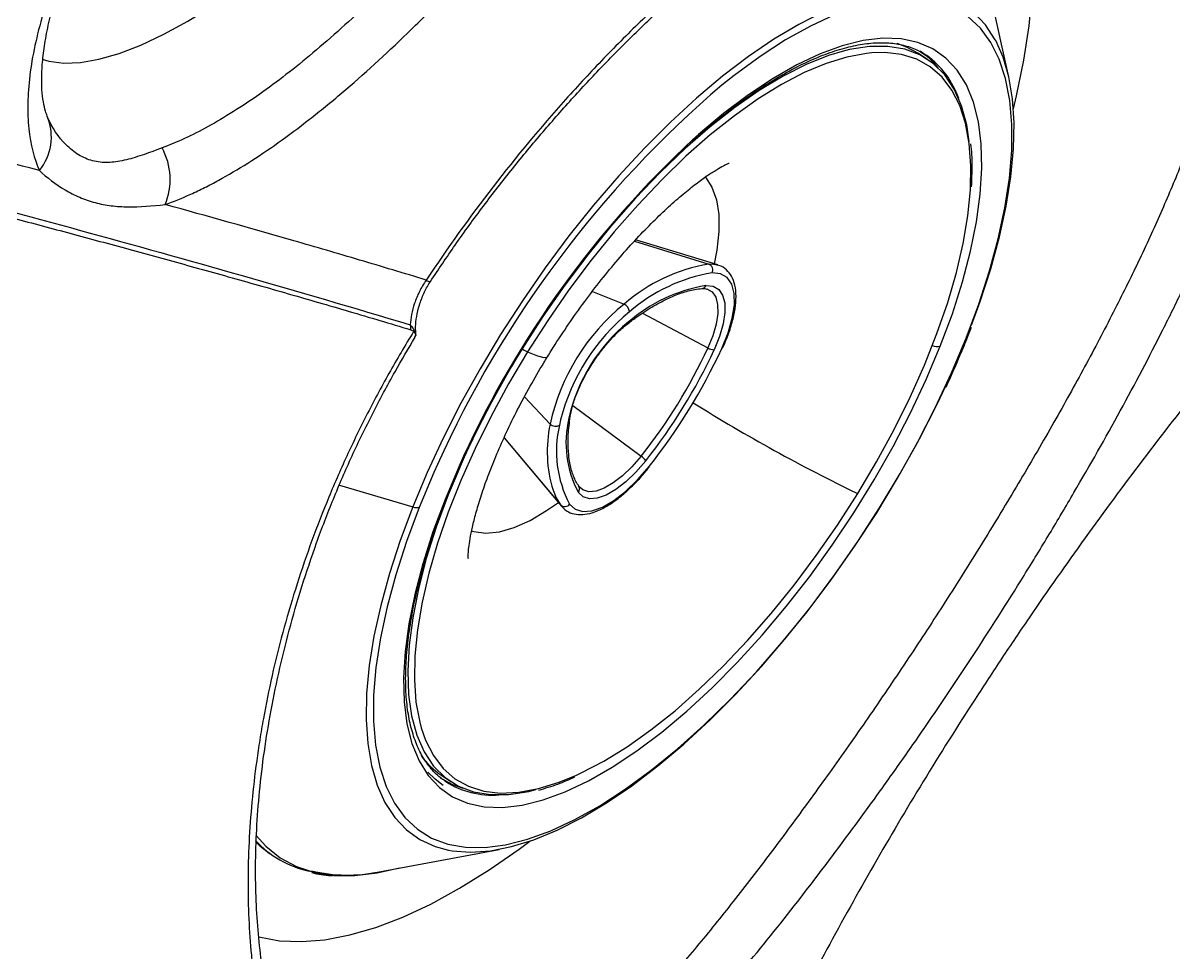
# Model space of a CAD drawing. Extents: x 409 to 498, y 628 to 778.
# Drawn here: x 418.411 to 423.333, y 714.397 to 718.373 of the extents above; entities that cross this region are included whole.
import ezdxf

# ---------------------------------------------------------------- set-up
doc = ezdxf.new("R2010")
doc.units = 0
doc.header["$MEASUREMENT"] = 0
doc.layers.add('1', color=4, linetype='Continuous')
doc.layers.add('GEOMETRY', color=4, linetype='Continuous', lineweight=25)

# ---------------------------------------------------------------- blocks, each defined once
blk = doc.blocks.new('2026_PULSE')
at = {"layer": 'GEOMETRY'}
for p, q in [((14.0501, 73.181), (13.9364, 73.6904)), ((13.7023, 73.2576), (13.6635, 73.2832)), ((13.6989, 73.2739), (13.694, 73.2772)), ((9.9387, 73.01), (9.9371, 73.015)), ((12.4488, 72.4806), (12.7667, 72.3821)), ((12.8047, 72.3785), (12.4532, 72.4854)), ((12.269, 72.2652), (12.4045, 72.2111)), ((12.4837, 72.1724), (12.7624, 72.0235)), ((11.5135, 72.0789), (11.508, 72.0711)), ((13.8737, 72.0701), (13.8901, 72.1128)), ((11.9785, 71.8151), (12.0882, 71.6982)), ((12.1853, 71.7775), (12.4771, 71.5609)), ((12.1326, 71.7164), (12.1285, 71.6936)), ((11.891, 71.6394), (12.1368, 71.3468)), ((11.8911, 71.6397), (12.1321, 71.3531)), ((11.1871, 71.4374), (11.5005, 71.3441)), ((12.2129, 71.4299), (12.2093, 71.4345)), ((12.1321, 71.3531), (12.1368, 71.3468)), ((11.6242, 70.1949), (11.663, 70.1694)), ((11.6367, 70.1726), (11.6416, 70.1693)), ((10.898, 69.856), (10.9083, 69.8492)), ((11.3569, 69.7841), (11.87, 69.8795))]:
    blk.add_line(p, q, dxfattribs=at)
at = {"layer": 'GEOMETRY', "flags": 128}
for points in [[(14.0694, 73.0463), (14.0827, 73.102), (14.1142, 73.2549), (14.1367, 73.4015), (14.1502, 73.5411), (14.1545, 73.6732), (14.1498, 73.7971), (14.1358, 73.9121), (14.1129, 74.0176), (14.081, 74.1133), (14.0403, 74.1986), (13.991, 74.273), (13.9334, 74.3363), (13.9259, 74.3432)], [(13.9938, 73.3381), (13.9918, 73.3417), (13.9501, 73.4055), (13.9002, 73.4583)], [(13.2548, 73.4596), (13.1513, 73.4071), (13.0447, 73.3436), (12.9359, 73.2696), (12.8254, 73.1854), (12.714, 73.0917), (12.6024, 72.989), (12.4914, 72.878), (12.3816, 72.7594), (12.2738, 72.6341), (12.1687, 72.5027), (12.067, 72.3662), (11.9692, 72.2255), (11.8762, 72.0814), (11.7883, 71.935), (11.7064, 71.787), (11.6307, 71.6386), (11.5619, 71.4907), (11.5005, 71.3441)], [(13.867, 72.0649), (13.9213, 72.2107), (13.9672, 72.353), (14.0045, 72.4909), (14.0329, 72.6234), (14.0521, 72.7496), (14.0621, 72.8687), (14.0628, 72.9798), (14.0541, 73.0822), (14.0362, 73.1752), (14.0091, 73.2581), (13.9731, 73.3304), (13.9283, 73.3916), (13.8752, 73.4413)], [(13.3048, 73.4479), (13.2017, 73.4001), (13.0952, 73.3406), (12.9859, 73.27), (12.8746, 73.1887), (12.8228, 73.1477)], [(9.9156, 73.2587), (9.944, 73.2504), (10.0076, 73.2419), (10.0793, 73.2446), (10.1586, 73.2583), (10.2447, 73.283), (10.3373, 73.3185), (10.4355, 73.3647), (10.5387, 73.4211), (10.6463, 73.4873), (10.6512, 73.4905)], [(13.7566, 72.0308), (13.8083, 72.17), (13.8515, 72.3058), (13.886, 72.4369), (13.9114, 72.5624), (13.9276, 72.6815), (13.9344, 72.793), (13.9318, 72.8963), (13.9199, 72.9905), (13.8986, 73.0749), (13.8682, 73.1489), (13.8288, 73.2119), (13.7809, 73.2634), (13.7247, 73.303), (13.6607, 73.3304), (13.5894, 73.3455), (13.5113, 73.3481), (13.427, 73.3381), (13.3371, 73.3157), (13.2424, 73.2811), (13.1435, 73.2344), (13.0413, 73.1761), (12.9364, 73.1066), (12.8297, 73.0264), (12.722, 72.9361), (12.6991, 72.9157)], [(13.8805, 72.9068), (13.8697, 72.977), (13.8474, 73.0591), (13.816, 73.1306), (13.7756, 73.191), (13.7267, 73.2397), (13.6695, 73.2765), (13.6046, 73.301), (13.5325, 73.313), (13.4537, 73.3124), (13.3688, 73.2993), (13.3377, 73.2918)], [(13.6635, 73.2832), (13.6126, 73.3105), (13.5724, 73.3248)], [(13.8899, 72.1209), (13.9268, 72.2216), (13.9725, 72.3624), (14.0099, 72.499), (14.0388, 72.6305), (14.0588, 72.756), (14.07, 72.8748), (14.0722, 72.986), (14.0654, 73.0889), (14.0497, 73.1829), (14.0251, 73.2674), (13.9938, 73.3381)], [(13.3377, 73.2918), (13.2785, 73.2737), (13.1836, 73.2359), (13.0847, 73.1861), (12.9826, 73.1247), (12.8782, 73.0522), (12.7723, 72.9693), (12.6656, 72.8764), (12.5591, 72.7744), (12.4536, 72.6641), (12.3498, 72.5463), (12.2487, 72.4219), (12.151, 72.292), (12.0574, 72.1576), (11.9688, 72.0196)], [(13.4643, 73.2855), (13.4408, 73.2833), (13.3569, 73.2677), (13.268, 73.2402), (13.1747, 73.201), (13.0778, 73.1505), (12.9781, 73.0889), (12.8761, 73.0167), (12.7729, 72.9346), (12.669, 72.8431), (12.5654, 72.743), (12.4628, 72.6349), (12.3619, 72.5197), (12.2636, 72.3984), (12.1687, 72.2717), (12.0777, 72.1407), (11.9915, 72.0064)], [(13.886, 72.7025), (13.8878, 72.8031), (13.8808, 72.8982), (13.8648, 72.9842), (13.8399, 73.0605), (13.8063, 73.1265), (13.7642, 73.1816), (13.7141, 73.2255), (13.6562, 73.2578), (13.591, 73.2783), (13.519, 73.2868), (13.4643, 73.2855)], [(12.7511, 72.7548), (12.7522, 72.7535), (12.7801, 72.711), (12.7991, 72.6576), (12.8089, 72.5941), (12.8094, 72.5216), (12.8006, 72.4412), (12.7894, 72.3832)], [(13.4036, 71.4008), (13.4845, 71.5374), (13.5594, 71.6753), (13.6277, 71.8134), (13.6889, 71.9506), (13.7426, 72.086), (13.7884, 72.2185), (13.8258, 72.347), (13.8546, 72.4707), (13.8747, 72.5885), (13.8858, 72.6996), (13.886, 72.7025)], [(12.8047, 72.3785), (12.8047, 72.3785), (12.7667, 72.3821)], [(12.822, 72.021), (12.849, 72.0877), (12.8672, 72.1508), (12.876, 72.208), (12.8752, 72.2572), (12.8647, 72.2967), (12.845, 72.3251), (12.8167, 72.3412), (12.7809, 72.3446)], [(12.7547, 72.2905), (12.7851, 72.2876), (12.8091, 72.2739), (12.8259, 72.2499), (12.8347, 72.2164), (12.8354, 72.1746), (12.8279, 72.1261), (12.8125, 72.0725), (12.7896, 72.0159)], [(12.7582, 72.276), (12.7805, 72.2632), (12.7961, 72.2409), (12.8044, 72.2097), (12.805, 72.1709), (12.798, 72.1258), (12.7837, 72.0761), (12.7624, 72.0235)], [(11.5284, 71.3421), (11.4741, 71.1963), (11.4282, 71.054), (11.3909, 70.9161), (11.3625, 70.7836), (11.3433, 70.6574), (11.3333, 70.5383), (11.3326, 70.4272), (11.3413, 70.3248), (11.3592, 70.2318), (11.3863, 70.1489), (11.4223, 70.0766), (11.4671, 70.0154), (11.5202, 69.9657), (11.5814, 69.928), (11.6502, 69.9023), (11.7262, 69.8889), (11.8088, 69.888), (11.8975, 69.8994), (11.9916, 69.9232), (12.0906, 69.9591), (12.1937, 70.0069), (12.3003, 70.0664), (12.4095, 70.137), (12.5208, 70.2183), (12.6332, 70.3098), (12.7461, 70.4107), (12.8587, 70.5205), (12.9701, 70.6384), (13.0797, 70.7636), (13.1867, 70.8952), (13.2904, 71.0323), (13.39, 71.174), (13.4849, 71.3193), (13.5743, 71.4672), (13.6579, 71.6168), (13.7348, 71.7669), (13.8047, 71.9166), (13.867, 72.0649)], [(11.6388, 71.3762), (11.5871, 71.237), (11.5439, 71.1012), (11.5094, 70.9701), (11.484, 70.8446), (11.4678, 70.7255), (11.461, 70.614), (11.4636, 70.5107), (11.4756, 70.4165), (11.4968, 70.3321), (11.5273, 70.2581), (11.5666, 70.1951), (11.6145, 70.1436), (11.6707, 70.104), (11.7347, 70.0766), (11.806, 70.0615), (11.8841, 70.0589), (11.9684, 70.0689), (12.0583, 70.0913), (12.153, 70.1259), (12.2519, 70.1726), (12.3541, 70.2309), (12.459, 70.3004), (12.5657, 70.3806), (12.6734, 70.4709), (12.7813, 70.5705), (12.8885, 70.6788), (12.9943, 70.7949), (13.0978, 70.9179), (13.1983, 71.0468), (13.295, 71.1808), (13.3871, 71.3187), (13.474, 71.4596), (13.555, 71.6023), (13.6295, 71.7458), (13.6968, 71.889), (13.7566, 72.0308)], [(11.9915, 72.0064), (11.9106, 71.8698), (11.8357, 71.7319), (11.7674, 71.5938), (11.7062, 71.4566), (11.6525, 71.3212), (11.6068, 71.1887), (11.5693, 71.0602), (11.5405, 70.9365), (11.5204, 70.8187), (11.5093, 70.7076), (11.5073, 70.6041), (11.5143, 70.509), (11.5303, 70.423), (11.5367, 70.3996)], [(11.9915, 72.0064), (12.0335, 71.9904), (12.0617, 71.9832), (12.0757, 71.9849), (12.0766, 71.986)], [(11.6531, 69.8766), (11.6686, 69.8739), (11.7475, 69.8677), (11.8326, 69.8735), (11.9232, 69.8913), (12.0187, 69.9208), (12.1186, 69.9619), (12.2221, 70.0144), (12.3287, 70.0779), (12.4376, 70.152), (12.5481, 70.2361), (12.6595, 70.3299), (12.771, 70.4326), (12.8821, 70.5436), (12.9918, 70.6621), (13.0996, 70.7875), (13.2047, 70.9188), (13.3064, 71.0553), (13.4042, 71.196), (13.4972, 71.3401), (13.5851, 71.4866), (13.6671, 71.6345), (13.7427, 71.7829), (13.78, 71.8613)], [(11.6064, 71.5252), (11.5907, 71.4904), (11.5284, 71.3421)], [(11.718, 71.5607), (11.6986, 71.518), (11.6388, 71.3762)], [(12.497, 71.5415), (12.4551, 71.4931), (12.4119, 71.4515), (12.3689, 71.4182), (12.3277, 71.3944), (12.2899, 71.3809), (12.2567, 71.3783), (12.2294, 71.3866), (12.2089, 71.4055)], [(12.4771, 71.5609), (12.4381, 71.5159), (12.398, 71.4772), (12.358, 71.4462), (12.3198, 71.4241), (12.2846, 71.4116), (12.2537, 71.4091), (12.2284, 71.4169), (12.2129, 71.4299)], [(12.1714, 71.3563), (12.1955, 71.334), (12.2277, 71.3242), (12.2668, 71.3273), (12.3114, 71.3431), (12.3599, 71.3712), (12.4106, 71.4105), (12.4615, 71.4596), (12.511, 71.5166)], [(11.6522, 71.395), (11.6012, 71.2573), (11.5586, 71.1232), (11.5249, 70.9938), (11.5003, 70.87), (11.4849, 70.7528), (11.479, 70.6432), (11.4826, 70.5419), (11.4847, 70.5201)], [(12.1008, 71.4149), (12.1144, 71.383), (12.1321, 71.3531)], [(12.2012, 70.1973), (12.2204, 70.2062), (12.3173, 70.2567), (12.4171, 70.3183), (12.519, 70.3905), (12.6222, 70.4726), (12.7261, 70.5641), (12.8297, 70.6642), (12.9323, 70.7723), (13.0332, 70.8875), (13.1315, 71.0088), (13.2264, 71.1355), (13.3174, 71.2665), (13.4036, 71.4008)], [(11.5005, 71.3441), (11.4467, 71.2), (11.4009, 71.0591), (11.3635, 70.9225), (11.3347, 70.791), (11.3146, 70.6655), (11.3034, 70.5467), (11.3012, 70.4355), (11.308, 70.3326), (11.3238, 70.2386), (11.3483, 70.1542), (11.3816, 70.0798), (11.4233, 70.016), (11.4732, 69.9632), (11.531, 69.9218), (11.5963, 69.8919), (11.6531, 69.8766)], [(11.7507, 71.2419), (11.7623, 71.2384), (11.8136, 71.2318), (11.8713, 71.2376), (11.9345, 71.2558), (12.0021, 71.2861), (12.0732, 71.3279), (12.1233, 71.363)], [(11.4847, 70.5201), (11.4955, 70.4499), (11.5178, 70.3679), (11.5492, 70.2963), (11.5896, 70.236), (11.6385, 70.1872), (11.6957, 70.1504), (11.7606, 70.126), (11.8327, 70.1139), (11.9115, 70.1145), (11.9964, 70.1276), (12.0275, 70.1352)], [(11.5367, 70.3996), (11.5552, 70.3467), (11.5888, 70.2807), (11.6309, 70.2256), (11.681, 70.1817), (11.7389, 70.1494), (11.8041, 70.1289), (11.8761, 70.1204), (11.9543, 70.1239), (12.0382, 70.1395), (12.1271, 70.167), (12.2012, 70.1973)], [(11.6308, 70.1529), (11.5958, 70.1795), (11.5654, 70.2098)], [(11.6177, 70.1851), (11.6711, 70.1567), (11.7142, 70.1419)], [(10.8294, 69.9406), (10.8729, 69.8927), (10.9342, 69.8437), (11.0033, 69.8065), (11.0797, 69.7813), (11.1632, 69.7682), (11.2531, 69.7673), (11.349, 69.7786), (11.4436, 69.8002)], [(10.8415, 69.5053), (10.8423, 69.5051), (10.9301, 69.489), (11.0245, 69.485), (11.1249, 69.4932), (11.231, 69.5135), (11.3422, 69.5458), (11.458, 69.59), (11.5777, 69.6459), (11.7009, 69.7131), (11.8269, 69.7914), (11.9551, 69.8803), (12.0014, 69.9147)]]:
    blk.add_lwpolyline(points, dxfattribs=at)
at = {"layer": 'GEOMETRY'}
for centre, radius, start, end in [((13.4868, 73.017), 0.3313, 38.0761, 56.4289), ((13.4773, 72.9666), 0.3788, 19.0585, 54.2009), ((15.8274, 69.6278), 4.6279, 130.4851, 155.7952), ((9.7284, 72.9258), 0.2266, 320.6738, 21.8094), ((15.633, 69.7586), 4.3099, 132.9008, 155.2832), ((10.1859, 72.7446), 0.2773, 337.113, 28.9099), ((12.8873, 71.6574), 0.7346, 99.4459, 131.0891), ((12.7567, 72.3569), 0.0271, 332.9709, 68.3167), ((11.5762, 72.3358), 0.0282, 230.9491, 270.8855), ((12.8987, 71.6365), 0.7178, 99.4459, 131.0891), ((12.8655, 71.6244), 0.6752, 99.4459, 131.0891), ((12.7353, 72.2989), 0.0212, 274.1722, 336.5886), ((12.9764, 71.5044), 0.9091, 128.98, 167.6882), ((12.9771, 71.5019), 0.8712, 129.1565, 165.7512), ((12.3898, 72.177), 0.0372, 0.7864, 66.6636), ((11.438, 72.0667), 0.0765, 9.112, 47.3639), ((12.8795, 71.5676), 0.7277, 128.98, 167.6882), ((13.8651, 72.0742), 0.00945, 281.299, 334.6529), ((15.3978, 69.8893), 4.0369, 148.1493, 158.1003), ((12.0757, 72.1775), 0.1907, 235.8811, 243.7753), ((10.6986, 72.9771), 2.2735, 321.4695, 335.1988), ((10.6731, 72.994), 2.3316, 321.4695, 335.1988), ((10.5719, 73.0607), 2.4788, 321.4695, 335.1988), ((12.7895, 72.0683), 0.0523, 238.8896, 270.1773), ((13.7464, 72.0896), 0.0597, 247.0367, 279.8514), ((16.6293, 78.0702), 7.4085, 237.96807, 244.1891), ((12.6045, 71.617), 0.4486, 166.3633, 208.1298), ((12.161, 71.7342), 0.0137, 303.7806, 349.7469), ((12.6341, 71.5807), 0.5585, 167.8517, 197.2726), ((12.1113, 71.722), 0.0332, 225.8009, 301.095), ((12.5919, 71.5812), 0.4769, 166.3633, 208.1298), ((12.4306, 71.4931), 0.0822, 36.1015, 55.5397), ((12.1912, 71.4203), 0.0231, 320.2816, 38.0371), ((11.637, 71.3854), 0.00938, 281.0885, 335.0139), ((11.5181, 71.3934), 0.0524, 250.339, 281.4262), ((12.1504, 71.3709), 0.0255, 224.2535, 325.2781), ((11.8083, 70.4718), 0.3324, 215.0197, 236.3862), ((11.8407, 70.4837), 0.3721, 237.6581, 274.3646), ((11.1417, 70.2245), 0.4418, 224.67, 236.5182), ((11.157, 70.2258), 0.451, 223.0795, 257.2164), ((11.2211, 70.4201), 0.6504, 256.3682, 282.0474)]:
    blk.add_arc(centre, radius, start, end, dxfattribs=at)
for points, knots in [([(27.6519, 77.9758), (27.386, 77.9908), (27.1196, 77.9978), (26.7194, 77.9964), (26.5858, 77.9939), (26.3853, 77.9873), (26.3184, 77.9846), (26.1846, 77.9781), (26.1177, 77.9744), (25.5166, 77.9366), (24.9888, 77.872), (24.2053, 77.7311), (23.9456, 77.6767), (23.6225, 77.5996), (23.558, 77.5837), (23.4291, 77.5511), (23.3646, 77.5344), (23.1713, 77.4828), (23.0424, 77.4464), (22.6563, 77.3315), (22.3992, 77.247), (22.0783, 77.1317), (22.0141, 77.1082), (21.8858, 77.0601), (21.8216, 77.0355), (21.6297, 76.9606), (21.5026, 76.9089), (21.1236, 76.749), (20.8741, 76.6357), (20.3813, 76.3961), (20.1379, 76.2699), (19.7775, 76.0708), (19.6581, 76.0028), (19.4209, 75.8637), (19.303, 75.7925), (19.0693, 75.6466), (18.9532, 75.5721), (18.7227, 75.4202), (18.6083, 75.3427), (18.2674, 75.1056), (18.0434, 74.9414), (17.7675, 74.7286), (17.7125, 74.6856), (17.6033, 74.5991), (17.5489, 74.5556), (17.3869, 74.4242), (17.2802, 74.3354), (16.7526, 73.8858), (16.3503, 73.5079), (15.5845, 72.7166), (15.221, 72.3032), (14.705, 71.6561), (14.538, 71.4359), (14.295, 71.0986), (14.2153, 70.9849), (14.0976, 70.8128), (14.0587, 70.7551), (13.9816, 70.6391), (13.9434, 70.5808), (13.83, 70.4055), (13.756, 70.288), (13.6116, 70.0514), (13.5412, 69.9323), (13.3353, 69.5736), (13.2049, 69.3321), (12.9577, 68.8446), (12.841, 68.5985), (12.621, 68.1017), (12.5178, 67.851), (12.3252, 67.345), (12.2359, 67.0896), (12.1125, 66.7028), (12.0732, 66.5732), (12.017, 66.378), (11.9987, 66.313), (11.9633, 66.1829), (11.9461, 66.1179), (11.9127, 65.988), (11.8964, 65.923), (11.8647, 65.7931), (11.8493, 65.7281), (11.8047, 65.5328), (11.7768, 65.4024), (11.6988, 65.0107), (11.6543, 64.7487), (11.5434, 63.96), (11.4996, 63.4305), (11.484, 62.7631), (11.4829, 62.6294), (11.4846, 62.3614), (11.4875, 62.2271), (11.5023, 61.8248), (11.5202, 61.5569), (11.5465, 61.2892)], [0, 0, 0, 0, 0.03125, 0.03125, 0.046875, 0.046875, 0.054687, 0.054687, 0.0625, 0.0625, 0.125, 0.125, 0.15625, 0.15625, 0.164062, 0.164062, 0.171875, 0.171875, 0.1875, 0.1875, 0.21875, 0.21875, 0.226562, 0.226562, 0.234375, 0.234375, 0.25, 0.25, 0.28125, 0.28125, 0.3125, 0.3125, 0.328125, 0.328125, 0.34375, 0.34375, 0.359375, 0.359375, 0.375, 0.375, 0.40625, 0.40625, 0.414062, 0.414062, 0.421875, 0.421875, 0.4375, 0.4375, 0.5, 0.5, 0.5625, 0.5625, 0.59375, 0.59375, 0.609375, 0.609375, 0.617187, 0.617187, 0.625, 0.625, 0.640625, 0.640625, 0.65625, 0.65625, 0.6875, 0.6875, 0.71875, 0.71875, 0.75, 0.75, 0.78125, 0.78125, 0.796875, 0.796875, 0.804688, 0.804688, 0.8125, 0.8125, 0.820313, 0.820313, 0.828125, 0.828125, 0.84375, 0.84375, 0.875, 0.875, 0.9375, 0.9375, 0.953125, 0.953125, 0.96875, 0.96875, 1, 1, 1, 1]), ([(10.4414, 72.6368), (10.4769, 72.6492), (10.5138, 72.6641), (10.5711, 72.6901), (10.5905, 72.6994), (10.6301, 72.7193), (10.6503, 72.7298), (10.7115, 72.7633), (10.7532, 72.7877), (10.8382, 72.8412), (10.8814, 72.8703), (10.9693, 72.9327), (11.0139, 72.9661), (11.0819, 73.0194), (11.1048, 73.0376), (11.1509, 73.0753), (11.1742, 73.0946), (11.2903, 73.1932), (11.3836, 73.2783), (11.5245, 73.4147), (11.5716, 73.4617), (11.6426, 73.5344), (11.6663, 73.559), (11.7138, 73.6089), (11.7373, 73.634), (11.8547, 73.7606), (11.9466, 73.8648), (12.0819, 74.0254), (12.1265, 74.0796), (12.1928, 74.162), (12.2149, 74.1898), (12.2583, 74.2451), (12.2798, 74.2727), (12.3858, 74.4108), (12.4662, 74.5209), (12.5805, 74.6854), (12.6175, 74.7402), (12.6714, 74.8222), (12.6891, 74.8496), (12.7235, 74.9037), (12.7403, 74.9305), (12.8223, 75.0636), (12.8814, 75.1665), (12.96, 75.3161), (12.9846, 75.3651), (13.0188, 75.4373), (13.0298, 75.4611), (13.0506, 75.5079), (13.0604, 75.5309), (13.1073, 75.644), (13.1366, 75.7284), (13.168, 75.8463), (13.1764, 75.8841), (13.1887, 75.9567), (13.1926, 75.9909), (13.1976, 76.0876), (13.192, 76.1441), (13.1737, 76.2048), (13.1695, 76.2165), (13.1599, 76.2387), (13.1545, 76.2494), (13.1367, 76.2796), (13.1225, 76.2975), (13.0981, 76.3209), (13.0894, 76.3281), (13.0709, 76.3414), (13.0611, 76.3475), (13.03, 76.364), (13.0074, 76.3726), (12.9338, 76.3912), (12.8772, 76.3943), (12.7811, 76.3849), (12.7471, 76.3794), (12.6754, 76.3634), (12.6381, 76.3531), (12.5223, 76.3154), (12.4398, 76.2813), (12.3303, 76.2274), (12.308, 76.2161), (12.2629, 76.1922), (12.24, 76.1796), (12.1707, 76.1405), (12.1238, 76.1125), (11.9816, 76.0228), (11.8843, 75.9554), (11.7598, 75.8616), (11.7347, 75.8423), (11.6843, 75.8028), (11.659, 75.7826), (11.5835, 75.7211), (11.5332, 75.6787), (11.383, 75.5476), (11.2836, 75.4548), (11.1602, 75.3319), (11.1355, 75.3069), (11.0864, 75.2565), (11.0622, 75.2311), (10.99, 75.1544), (10.9428, 75.1026), (10.8039, 74.9454), (10.7149, 74.8379), (10.6084, 74.7002), (10.5874, 74.6724), (10.546, 74.617), (10.5258, 74.5894), (10.4661, 74.5065), (10.4279, 74.4513), (10.3179, 74.2862), (10.2507, 74.1766), (10.1747, 74.0401), (10.1599, 74.0128), (10.1315, 73.959), (10.1177, 73.9322), (10.0781, 73.8528), (10.0536, 73.8007), (10.0085, 73.6984), (9.9878, 73.6482), (9.9507, 73.5496), (9.9342, 73.5014), (9.9059, 73.4066), (9.8941, 73.3608), (9.8752, 73.2723), (9.8679, 73.2297), (9.8579, 73.1474), (9.855, 73.1079), (9.8539, 73.051), (9.854, 73.0324), (9.8554, 72.9962), (9.8566, 72.9784), (9.8654, 72.8924), (9.8807, 72.8327), (9.9037, 72.7822)], [0, 0, 0, 0, 0.015625, 0.015625, 0.023437, 0.023437, 0.03125, 0.03125, 0.046875, 0.046875, 0.0625, 0.0625, 0.078125, 0.078125, 0.085937, 0.085937, 0.09375, 0.09375, 0.125, 0.125, 0.140625, 0.140625, 0.148437, 0.148437, 0.15625, 0.15625, 0.1875, 0.1875, 0.203125, 0.203125, 0.210937, 0.210937, 0.21875, 0.21875, 0.25, 0.25, 0.265625, 0.265625, 0.273437, 0.273437, 0.28125, 0.28125, 0.3125, 0.3125, 0.328125, 0.328125, 0.335937, 0.335937, 0.34375, 0.34375, 0.375, 0.375, 0.390625, 0.390625, 0.40625, 0.40625, 0.4375, 0.4375, 0.445312, 0.445312, 0.453125, 0.453125, 0.46875, 0.46875, 0.476562, 0.476562, 0.484375, 0.484375, 0.5, 0.5, 0.53125, 0.53125, 0.546875, 0.546875, 0.5625, 0.5625, 0.59375, 0.59375, 0.601562, 0.601562, 0.609375, 0.609375, 0.625, 0.625, 0.65625, 0.65625, 0.664062, 0.664062, 0.671875, 0.671875, 0.6875, 0.6875, 0.71875, 0.71875, 0.726562, 0.726562, 0.734375, 0.734375, 0.75, 0.75, 0.78125, 0.78125, 0.789062, 0.789062, 0.796875, 0.796875, 0.8125, 0.8125, 0.84375, 0.84375, 0.851562, 0.851562, 0.859375, 0.859375, 0.875, 0.875, 0.890625, 0.890625, 0.90625, 0.90625, 0.921875, 0.921875, 0.9375, 0.9375, 0.953125, 0.953125, 0.960937, 0.960937, 0.96875, 0.96875, 1, 1, 1, 1]), ([(9.9376, 73.0154), (9.935, 73.0216), (9.9289, 73.0365), (9.9201, 73.0746), (9.914, 73.1265), (9.9129, 73.1896), (9.9177, 73.2629), (9.9295, 73.3459), (9.9489, 73.4376), (9.9765, 73.5372), (10.0112, 73.6394), (10.0533, 73.7453), (10.1023, 73.8551), (10.1603, 73.9728), (10.2268, 74.0963), (10.3012, 74.2241), (10.383, 74.3549), (10.4715, 74.4875), (10.5661, 74.6206), (10.6658, 74.7529), (10.7697, 74.8829), (10.8768, 75.0097), (10.9868, 75.1327), (11.0996, 75.2524), (11.2153, 75.369), (11.3336, 75.482), (11.4534, 75.5906), (11.5737, 75.6938), (11.6932, 75.7905), (11.8106, 75.88), (11.925, 75.9615), (12.0351, 76.0343), (12.1398, 76.0981), (12.239, 76.153), (12.3324, 76.1994), (12.4196, 76.2374), (12.4995, 76.2668), (12.5709, 76.2879), (12.6325, 76.3011), (12.6835, 76.3072), (12.7221, 76.3078), (12.7453, 76.3052), (12.7515, 76.3034), (12.7533, 76.3029)], [0, 0, 0, 0, 0.016927, 0.040523, 0.064013, 0.087721, 0.11183, 0.136365, 0.161271, 0.186452, 0.2118, 0.234611, 0.258769, 0.283753, 0.30922, 0.335085, 0.361242, 0.387581, 0.413982, 0.440298, 0.466424, 0.49228, 0.517852, 0.543374, 0.569198, 0.595256, 0.621471, 0.647753, 0.673979, 0.700046, 0.725861, 0.751343, 0.776422, 0.801025, 0.825668, 0.850188, 0.874535, 0.898614, 0.922328, 0.945614, 0.968481, 0.991084, 1, 1, 1, 1]), ([(12.7534, 76.3033), (12.7546, 76.3031), (12.7812, 76.2993), (12.8219, 76.2789), (12.8738, 76.2413), (12.9101, 76.1905), (12.9337, 76.1299), (12.9455, 76.0604), (12.9459, 75.98), (12.9346, 75.8895), (12.9121, 75.7905), (12.8785, 75.6827), (12.8337, 75.5661), (12.7783, 75.442), (12.7135, 75.3127), (12.6395, 75.1779), (12.5561, 75.0373), (12.4648, 74.8931), (12.3675, 74.7479), (12.2641, 74.6013), (12.1542, 74.4526), (12.0401, 74.3051), (11.9237, 74.161), (11.8049, 74.02), (11.6827, 73.8812), (11.5597, 73.7477), (11.4377, 73.6216), (11.3164, 73.5024), (11.1947, 73.3894), (11.0746, 73.285), (10.958, 73.1908), (10.8443, 73.1065), (10.7327, 73.0323), (10.6252, 72.969), (10.523, 72.9163), (10.4602, 72.8913), (10.4287, 72.8787)], [0, 0, 0, 0, 0.001606, 0.034226, 0.066421, 0.098899, 0.128352, 0.157806, 0.188146, 0.218487, 0.248386, 0.278286, 0.309085, 0.339884, 0.370026, 0.400168, 0.4312, 0.462233, 0.492323, 0.522413, 0.55337, 0.584327, 0.614033, 0.64374, 0.67428, 0.70482, 0.734042, 0.763264, 0.793301, 0.823337, 0.852349, 0.88136, 0.911207, 0.941055, 0.970425, 1, 1, 1, 1]), ([(15.0429, 73.2416), (15.0724, 73.354), (15.0935, 73.4595), (15.1189, 73.6577), (15.1232, 73.7503), (15.1163, 73.8795), (15.1117, 73.921), (15.098, 74.0005), (15.0889, 74.0381), (15.0548, 74.1442), (15.0234, 74.2064), (14.963, 74.287), (14.9407, 74.3117), (14.8916, 74.3567), (14.8647, 74.3771), (14.7784, 74.4305), (14.7134, 74.4563), (14.6051, 74.4806), (14.5672, 74.4863), (14.5076, 74.4911), (14.4873, 74.4921), (14.4458, 74.4928), (14.4246, 74.4926), (14.3166, 74.4882), (14.2251, 74.4747), (14.0328, 74.4284), (13.9319, 74.3956), (13.8001, 74.3423), (13.7734, 74.3309), (13.7197, 74.3072), (13.6928, 74.2947), (13.6115, 74.2558), (13.5569, 74.2276), (13.3916, 74.1365), (13.2795, 74.0672), (13.1373, 73.9695), (13.1088, 73.9494), (13.0515, 73.9081), (13.0227, 73.8869), (12.9364, 73.8218), (12.8792, 73.7767), (12.7084, 73.6361), (12.5956, 73.5356), (12.4284, 73.3747), (12.373, 73.3193), (12.2629, 73.205), (12.208, 73.1459), (12.0469, 72.966), (11.9435, 72.8417), (11.7448, 72.5844), (11.6495, 72.4514), (11.5584, 72.3139)], [0, 0, 0, 0, 0.0625, 0.0625, 0.125, 0.125, 0.15625, 0.15625, 0.1875, 0.1875, 0.25, 0.25, 0.28125, 0.28125, 0.3125, 0.3125, 0.375, 0.375, 0.40625, 0.40625, 0.421875, 0.421875, 0.4375, 0.4375, 0.5, 0.5, 0.5625, 0.5625, 0.578125, 0.578125, 0.59375, 0.59375, 0.625, 0.625, 0.6875, 0.6875, 0.703125, 0.703125, 0.71875, 0.71875, 0.75, 0.75, 0.8125, 0.8125, 0.84375, 0.84375, 0.875, 0.875, 0.9375, 0.9375, 1, 1, 1, 1]), ([(11.5763, 72.3078), (11.6111, 72.3601), (11.684, 72.4693), (11.8018, 72.6306), (11.9271, 72.7919), (12.056, 72.9474), (12.1876, 73.0967), (12.321, 73.239), (12.4548, 73.3735), (12.5894, 73.5004), (12.7252, 73.6203), (12.8627, 73.7338), (13.0009, 73.8399), (13.1386, 73.9382), (13.2748, 74.0278), (13.4085, 74.1082), (13.5383, 74.179), (13.6633, 74.2399), (13.7825, 74.2908), (13.8948, 74.3315), (13.9995, 74.3625), (14.0962, 74.3839), (14.1859, 74.397), (14.2674, 74.4013), (14.3205, 74.4009), (14.3435, 74.3976), (14.3448, 74.3974)], [0, 0, 0, 0, 0.0417073, 0.0872155, 0.1325509, 0.1776399, 0.2224238, 0.2668624, 0.3108787, 0.3540146, 0.3977148, 0.4417643, 0.4860639, 0.5304957, 0.5749069, 0.6191321, 0.663031, 0.7064716, 0.7493381, 0.7915384, 0.8330146, 0.8737797, 0.9145623, 0.9558554, 0.9976112, 1, 1, 1, 1]), ([(14.3586, 74.3984), (14.3971, 74.3928), (14.4756, 74.3816), (14.5782, 74.3435), (14.6693, 74.2895), (14.7452, 74.2186), (14.8066, 74.1309), (14.852, 74.0265), (14.8812, 73.9032), (14.8925, 73.762), (14.8846, 73.6009), (14.8583, 73.4244), (14.8249, 73.2944), (14.8082, 73.2294)], [0, 0, 0, 0, 0.083802, 0.170682, 0.257562, 0.344674, 0.431785, 0.521638, 0.611491, 0.706908, 0.802328, 0.901162, 1, 1, 1, 1]), ([(12.6957, 72.9057), (12.7224, 72.9295), (12.7819, 72.9824), (12.8736, 73.0547), (12.9701, 73.1237), (13.0643, 73.1831), (13.1557, 73.2328), (13.2435, 73.2724), (13.3271, 73.3018), (13.4058, 73.321), (13.4791, 73.3299), (13.5466, 73.3288), (13.608, 73.3175), (13.6587, 73.2996), (13.6862, 73.281), (13.6977, 73.2732)], [0, 0, 0, 0, 0.064714, 0.144492, 0.224172, 0.303739, 0.383178, 0.462484, 0.541675, 0.620814, 0.699994, 0.779452, 0.859608, 0.941025, 1, 1, 1, 1]), ([(9.9037, 72.7822), (9.7114, 72.8335), (9.5212, 72.8836), (9.144, 72.9824), (8.957, 73.031), (8.7713, 73.0791)], [0, 0, 0, 0, 0.5, 0.5, 1, 1, 1, 1]), ([(11.5044, 72.0941), (11.4679, 72.0348), (11.4327, 71.9752), (11.3652, 71.855), (11.3328, 71.7945), (11.2708, 71.6725), (11.2412, 71.6111), (11.1846, 71.4874), (11.1577, 71.425), (11.0817, 71.2387), (11.0372, 71.1148), (10.9596, 70.8678), (10.9266, 70.7448), (10.8852, 70.5612), (10.8728, 70.5001), (10.8563, 70.4089), (10.8511, 70.3784), (10.8415, 70.318), (10.8371, 70.288), (10.8167, 70.1391), (10.806, 70.0231), (10.795, 69.7978), (10.7947, 69.6885), (10.8018, 69.5302), (10.8054, 69.4783), (10.8127, 69.402), (10.8154, 69.3768), (10.8215, 69.3271), (10.8248, 69.3027), (10.843, 69.1825), (10.862, 69.0926), (10.9086, 68.9256), (10.9361, 68.8485), (10.9836, 68.7433), (11.0005, 68.7099), (11.0274, 68.6626), (11.0366, 68.6473), (11.0555, 68.6178), (11.0651, 68.6036), (11.1142, 68.5355), (11.1568, 68.4897), (11.248, 68.4153), (11.2967, 68.3867), (11.3617, 68.3621), (11.375, 68.3577), (11.4017, 68.3502), (11.4152, 68.3469), (11.4562, 68.339), (11.484, 68.336), (11.569, 68.3337), (11.6278, 68.3409), (11.7194, 68.3646), (11.7506, 68.3746), (11.7982, 68.3929), (11.8142, 68.3995), (11.8465, 68.4138), (11.8627, 68.4214), (11.9443, 68.462), (12.0111, 68.5023), (12.1141, 68.5741), (12.1489, 68.6), (12.2189, 68.6549), (12.2542, 68.6839), (12.3605, 68.7757), (12.4323, 68.843), (12.5784, 68.9892), (12.6527, 69.0682), (12.7664, 69.1952), (12.8048, 69.2391), (12.8816, 69.3289), (12.92, 69.3747), (13.0356, 69.5151), (13.1129, 69.6125), (13.2685, 69.8147), (13.3468, 69.9194), (13.4456, 70.0548), (13.4655, 70.0821), (13.505, 70.137), (13.5248, 70.1645), (13.5838, 70.2474), (13.6229, 70.303), (13.7394, 70.4711), (13.8159, 70.5848), (13.967, 70.8153), (14.0415, 70.9322), (14.1333, 71.0803), (14.1516, 71.11), (14.1879, 71.1693), (14.2058, 71.1989), (14.2592, 71.2875), (14.2942, 71.3464), (14.3972, 71.5225), (14.4633, 71.6391), (14.5901, 71.871), (14.6508, 71.9863), (14.7374, 72.1585), (14.7653, 72.2152), (14.8188, 72.3272), (14.8446, 72.3825), (14.9186, 72.5463), (14.9636, 72.6529), (15.0447, 72.861), (15.0807, 72.9625), (15.1116, 73.0615)], [0, 0, 0, 0, 0.015625, 0.015625, 0.03125, 0.03125, 0.046875, 0.046875, 0.0625, 0.0625, 0.09375, 0.09375, 0.125, 0.125, 0.140625, 0.140625, 0.148438, 0.148438, 0.15625, 0.15625, 0.1875, 0.1875, 0.21875, 0.21875, 0.234375, 0.234375, 0.242187, 0.242187, 0.25, 0.25, 0.28125, 0.28125, 0.3125, 0.3125, 0.328125, 0.328125, 0.335937, 0.335937, 0.34375, 0.34375, 0.375, 0.375, 0.40625, 0.40625, 0.414062, 0.414062, 0.421875, 0.421875, 0.4375, 0.4375, 0.46875, 0.46875, 0.484375, 0.484375, 0.492187, 0.492187, 0.5, 0.5, 0.53125, 0.53125, 0.546875, 0.546875, 0.5625, 0.5625, 0.59375, 0.59375, 0.625, 0.625, 0.640625, 0.640625, 0.65625, 0.65625, 0.6875, 0.6875, 0.71875, 0.71875, 0.726562, 0.726562, 0.734375, 0.734375, 0.75, 0.75, 0.78125, 0.78125, 0.8125, 0.8125, 0.820312, 0.820312, 0.828125, 0.828125, 0.84375, 0.84375, 0.875, 0.875, 0.90625, 0.90625, 0.921875, 0.921875, 0.9375, 0.9375, 0.96875, 0.96875, 1, 1, 1, 1]), ([(10.4287, 72.8787), (10.3985, 72.8676), (10.37, 72.8571), (10.3162, 72.8391), (10.2908, 72.8315), (10.2422, 72.8205), (10.219, 72.8172), (10.1741, 72.8161), (10.1525, 72.8184), (10.121, 72.8267), (10.1107, 72.8303), (10.0906, 72.8389), (10.0808, 72.844), (10.0523, 72.8613), (10.0345, 72.8756), (9.9853, 72.9249), (9.9579, 72.966), (9.9387, 73.01)], [0, 0, 0, 0, 0.125, 0.125, 0.25, 0.25, 0.375, 0.375, 0.5, 0.5, 0.5625, 0.5625, 0.625, 0.625, 0.75, 0.75, 1, 1, 1, 1]), ([(14.856, 72.9947), (14.8542, 72.9897), (14.8307, 72.9222), (14.7803, 72.789), (14.6953, 72.5882), (14.5986, 72.3792), (14.4889, 72.1586), (14.3675, 71.9289), (14.2338, 71.6888), (14.0914, 71.444), (13.942, 71.1975), (13.7885, 70.9533), (13.6305, 70.7105), (13.4679, 70.47), (13.3051, 70.2378), (13.1456, 70.0171), (12.9886, 69.8071), (12.8317, 69.6055), (12.6745, 69.4133), (12.5188, 69.2342), (12.3635, 69.0686), (12.2102, 68.9203), (12.0564, 68.7893), (11.904, 68.6805), (11.7676, 68.6061), (11.6494, 68.5615), (11.5475, 68.5393), (11.449, 68.5357), (11.3532, 68.552), (11.2617, 68.5899), (11.1744, 68.6504), (11.0942, 68.7349), (11.0267, 68.8299), (10.9914, 68.906), (10.9765, 68.9382)], [0, 0, 0, 0, 0.002457, 0.033017, 0.063577, 0.094919, 0.126262, 0.15949, 0.192719, 0.226919, 0.261119, 0.294777, 0.328434, 0.363092, 0.397751, 0.430522, 0.463292, 0.496951, 0.53061, 0.564942, 0.599273, 0.634684, 0.670093, 0.70771, 0.74572, 0.773243, 0.800765, 0.829031, 0.857296, 0.886853, 0.916408, 0.946996, 0.977584, 1, 1, 1, 1]), ([(8.7476, 72.8839), (8.9651, 72.8262), (9.1844, 72.7678), (9.6278, 72.649), (9.8517, 72.5886), (10.3062, 72.4641), (10.5368, 72.4), (11.0064, 72.2659), (11.2455, 72.196), (11.4898, 72.123)], [0, 0, 0, 0, 0.25, 0.25, 0.5, 0.5, 0.75, 0.75, 1, 1, 1, 1]), ([(13.8906, 72.7119), (13.8918, 72.7424), (13.8942, 72.8067), (13.892, 72.8675), (13.8874, 72.8961), (13.8873, 72.8963)], [0, 0, 0, 0, 0.4739048, 0.9966902, 1, 1, 1, 1]), ([(8.759, 72.8491), (8.7984, 72.8389), (8.8773, 72.8185), (8.996, 72.7877), (9.1152, 72.7567), (9.2347, 72.7256), (9.3547, 72.6942), (9.4752, 72.6626), (9.5961, 72.6308), (9.7176, 72.5987), (9.8395, 72.5663), (9.9621, 72.5336), (10.0853, 72.5005), (10.2091, 72.467), (10.3336, 72.4331), (10.4588, 72.3987), (10.5848, 72.3638), (10.7116, 72.3284), (10.8393, 72.2924), (10.9678, 72.2557), (11.0973, 72.2184), (11.2278, 72.1803), (11.3591, 72.1415), (11.4476, 72.115), (11.4918, 72.1017)], [0, 0, 0, 0, 0.045454, 0.090909, 0.136364, 0.181819, 0.227274, 0.272729, 0.318185, 0.36364, 0.409096, 0.454551, 0.500006, 0.54546, 0.590913, 0.636365, 0.681817, 0.727269, 0.772721, 0.818174, 0.863629, 0.909085, 0.954542, 1, 1, 1, 1]), ([(12.0766, 71.986), (12.0874, 72.0033), (12.1193, 72.0544), (12.1751, 72.1378), (12.2442, 72.2342), (12.3153, 72.3263), (12.3872, 72.4128), (12.4587, 72.4925), (12.5283, 72.5645), (12.5948, 72.6279), (12.6568, 72.682), (12.7127, 72.7266), (12.7611, 72.7615), (12.8007, 72.7869), (12.8307, 72.8037), (12.8481, 72.8122), (12.8556, 72.8149), (12.8535, 72.8142), (12.8535, 72.8142)], [0, 0, 0, 0, 0.038657, 0.113445, 0.18824, 0.262739, 0.336683, 0.409805, 0.481842, 0.552532, 0.621631, 0.688932, 0.754297, 0.817706, 0.879297, 0.939424, 0.998685, 1, 1, 1, 1]), ([(9.9037, 72.7822), (9.9362, 72.7518), (9.9735, 72.7234), (10.0338, 72.6879), (10.0546, 72.6773), (10.0975, 72.659), (10.1196, 72.6513), (10.1646, 72.6392), (10.1876, 72.6347), (10.2346, 72.6288), (10.2587, 72.6273), (10.3327, 72.6265), (10.3849, 72.6307), (10.4414, 72.6368)], [0, 0, 0, 0, 0.25, 0.25, 0.375, 0.375, 0.5, 0.5, 0.625, 0.625, 0.75, 0.75, 1, 1, 1, 1]), ([(11.5584, 72.3139), (11.4626, 72.343), (11.3676, 72.3716), (11.179, 72.4276), (11.0853, 72.455), (10.8062, 72.5355), (10.6227, 72.587), (10.4414, 72.6368)], [0, 0, 0, 0, 0.25, 0.25, 0.5, 0.5, 1, 1, 1, 1]), ([(12.8259, 72.0231), (12.8308, 72.0342), (12.845, 72.0665), (12.8634, 72.1189), (12.878, 72.178), (12.8843, 72.2326), (12.8818, 72.2815), (12.8701, 72.3216), (12.8493, 72.353), (12.8239, 72.3733), (12.8036, 72.3779), (12.7953, 72.3797)], [0, 0, 0, 0, 0.065108, 0.189427, 0.314402, 0.44035, 0.567607, 0.695613, 0.804102, 0.919817, 1, 1, 1, 1]), ([(11.5584, 72.3139), (11.5473, 72.298), (11.5374, 72.2814), (11.5206, 72.248), (11.5136, 72.231), (11.5025, 72.1983), (11.4984, 72.1824), (11.4923, 72.1516), (11.4906, 72.1369), (11.4898, 72.123)], [0, 0, 0, 0, 0.25, 0.25, 0.5, 0.5, 0.75, 0.75, 1, 1, 1, 1]), ([(11.5141, 72.078), (11.5133, 72.0897), (11.5116, 72.1138), (11.5164, 72.158), (11.5275, 72.2069), (11.547, 72.2561), (11.5643, 72.2906), (11.5757, 72.3058), (11.5767, 72.3072)], [0, 0, 0, 0, 0.186589, 0.382101, 0.58506, 0.787873, 0.980279, 1, 1, 1, 1]), ([(12.418, 72.1259), (12.4303, 72.1352), (12.4658, 72.1621), (12.5233, 72.1997), (12.5888, 72.2352), (12.6504, 72.2603), (12.6997, 72.2736), (12.7271, 72.2766), (12.7373, 72.2778)], [0, 0, 0, 0, 0.103395, 0.299401, 0.494979, 0.689979, 0.884536, 1, 1, 1, 1]), ([(12.7373, 72.2778), (12.7415, 72.278), (12.7503, 72.2784), (12.7558, 72.276), (12.7586, 72.2748)], [0, 0, 0, 0, 0.482719, 1, 1, 1, 1]), ([(12.1744, 71.7317), (12.1758, 71.7397), (12.1799, 71.7627), (12.1924, 71.8052), (12.2139, 71.8589), (12.242, 71.9143), (12.2756, 71.969), (12.3133, 72.0209), (12.3536, 72.0678), (12.3891, 72.1026), (12.4104, 72.1197), (12.418, 72.1259)], [0, 0, 0, 0, 0.064431, 0.186258, 0.309173, 0.432966, 0.557249, 0.681712, 0.806034, 0.929892, 1, 1, 1, 1]), ([(11.0123, 68.8653), (11.0101, 68.8689), (10.9956, 68.8934), (10.9698, 68.9504), (10.9362, 69.0366), (10.9057, 69.1359), (10.8791, 69.2465), (10.8572, 69.3682), (10.8408, 69.4999), (10.8306, 69.6406), (10.8271, 69.7891), (10.8308, 69.9446), (10.8422, 70.107), (10.8616, 70.2763), (10.8894, 70.4519), (10.9258, 70.6325), (10.971, 70.8166), (11.025, 71.0031), (11.0879, 71.1903), (11.1594, 71.377), (11.2393, 71.5618), (11.3278, 71.7436), (11.4179, 71.913), (11.4817, 72.0205), (11.5109, 72.0694)], [0, 0, 0, 0, 0.007256, 0.049604, 0.09281, 0.136972, 0.182063, 0.227973, 0.274531, 0.321526, 0.368721, 0.415876, 0.463444, 0.511946, 0.561052, 0.610645, 0.660586, 0.710723, 0.760889, 0.810889, 0.860584, 0.909947, 0.958924, 1, 1, 1, 1]), ([(13.7813, 71.8556), (13.8022, 71.9017), (13.8348, 71.9736), (13.8634, 72.0447), (13.8737, 72.0701)], [0, 0, 0, 0, 0.6416011, 1, 1, 1, 1]), ([(11.7374, 71.1244), (11.7374, 71.1243), (11.7376, 71.1224), (11.7372, 71.1297), (11.738, 71.1473), (11.7411, 71.1776), (11.7476, 71.2187), (11.7586, 71.2707), (11.7747, 71.3328), (11.7968, 71.4043), (11.825, 71.4841), (11.8598, 71.5709), (11.901, 71.6635), (11.9485, 71.7603), (12.0018, 71.8599), (12.0456, 71.9355), (12.0713, 71.9774), (12.0766, 71.986)], [0, 0, 0, 0, 0.005345, 0.069168, 0.133689, 0.199581, 0.267456, 0.33769, 0.410453, 0.485742, 0.563421, 0.643259, 0.724974, 0.808249, 0.892761, 0.97819, 1, 1, 1, 1]), ([(12.1654, 71.6116), (12.1652, 71.614), (12.1637, 71.6375), (12.1671, 71.6782), (12.1725, 71.7178), (12.1744, 71.7317)], [0, 0, 0, 0, 0.06844, 0.672138, 1, 1, 1, 1]), ([(12.2105, 71.433), (12.2064, 71.4394), (12.1941, 71.4584), (12.1789, 71.4977), (12.1674, 71.5508), (12.166, 71.5922), (12.1654, 71.6116)], [0, 0, 0, 0, 0.1518455, 0.4502038, 0.7429529, 1, 1, 1, 1]), ([(11.6455, 71.3815), (11.6546, 71.4041), (11.6788, 71.4643), (11.7066, 71.5253), (11.7239, 71.5633)], [0, 0, 0, 0, 0.37659, 1, 1, 1, 1]), ([(12.1309, 71.3545), (12.1353, 71.3489), (12.1471, 71.3339), (12.1733, 71.3174), (12.2084, 71.3095), (12.2472, 71.3123), (12.2899, 71.3255), (12.3364, 71.3495), (12.385, 71.3836), (12.4339, 71.4265), (12.4764, 71.4707), (12.5016, 71.5014), (12.5116, 71.5135)], [0, 0, 0, 0, 0.061035, 0.163254, 0.263362, 0.36552, 0.474265, 0.587504, 0.701279, 0.814308, 0.92669, 1, 1, 1, 1]), ([(11.5965, 71.2492), (11.6098, 71.2866), (11.6254, 71.3304), (11.643, 71.3749), (11.6455, 71.3815)], [0, 0, 0, 0, 0.853115, 1, 1, 1, 1]), ([(11.6379, 70.1733), (11.633, 70.1762), (11.6111, 70.1894), (11.5789, 70.223), (11.5417, 70.2745), (11.5124, 70.3365), (11.4904, 70.4074), (11.4761, 70.487), (11.4694, 70.5747), (11.4705, 70.6702), (11.4794, 70.7728), (11.4961, 70.882), (11.5204, 70.9968), (11.5532, 71.117), (11.5789, 71.2016), (11.5955, 71.2466), (11.5965, 71.2492)], [0, 0, 0, 0, 0.024221, 0.108904, 0.192807, 0.275047, 0.355917, 0.436006, 0.515762, 0.595445, 0.67515, 0.754948, 0.83486, 0.914885, 0.995011, 1, 1, 1, 1]), ([(12.0398, 70.1333), (12.0668, 70.141), (12.1166, 70.1552), (12.1695, 70.1787), (12.1938, 70.1894)], [0, 0, 0, 0, 0.541206, 1, 1, 1, 1]), ([(11.0687, 69.781), (11.0691, 69.7809), (11.0947, 69.773), (11.1244, 69.7685), (11.1553, 69.768), (11.1576, 69.7679)], [0, 0, 0, 0, 0.014646, 0.927583, 1, 1, 1, 1])]:
    blk.add_open_spline(points, degree=3, knots=knots, dxfattribs=at)
for points in [[(11.4898, 72.123), (11.4905, 72.1159), (11.4911, 72.1088), (11.4918, 72.1017)], [(11.4918, 72.1017), (11.4967, 72.1002), (11.5009, 72.0977), (11.5044, 72.0941)], [(11.5044, 72.0941), (11.5098, 72.0885), (11.5127, 72.0835), (11.5135, 72.0789)]]:
    blk.add_open_spline(points, degree=3, dxfattribs=at)

msp = doc.modelspace()

# ---------------------------------------------------------------- block references
at = {"layer": '1'}
msp.add_blockref('2026_PULSE', (408.577, 644.9604), dxfattribs=at)

doc.saveas('drawing.dxf')
